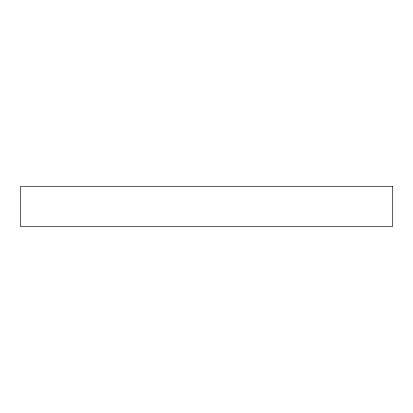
<?xml version="1.0" encoding="UTF-8"?>
<svg xmlns="http://www.w3.org/2000/svg" width="413" height="413" viewBox="0 0 413 413"><rect width="100%" height="100%" fill="white"/><g stroke="black" fill="none" stroke-linecap="round" stroke-linejoin="round"><path stroke-width="0.62" d="M392.35 186.299L20.65 186.299L20.65 226.701L392.35 226.701L392.35 186.299"/></g></svg>
